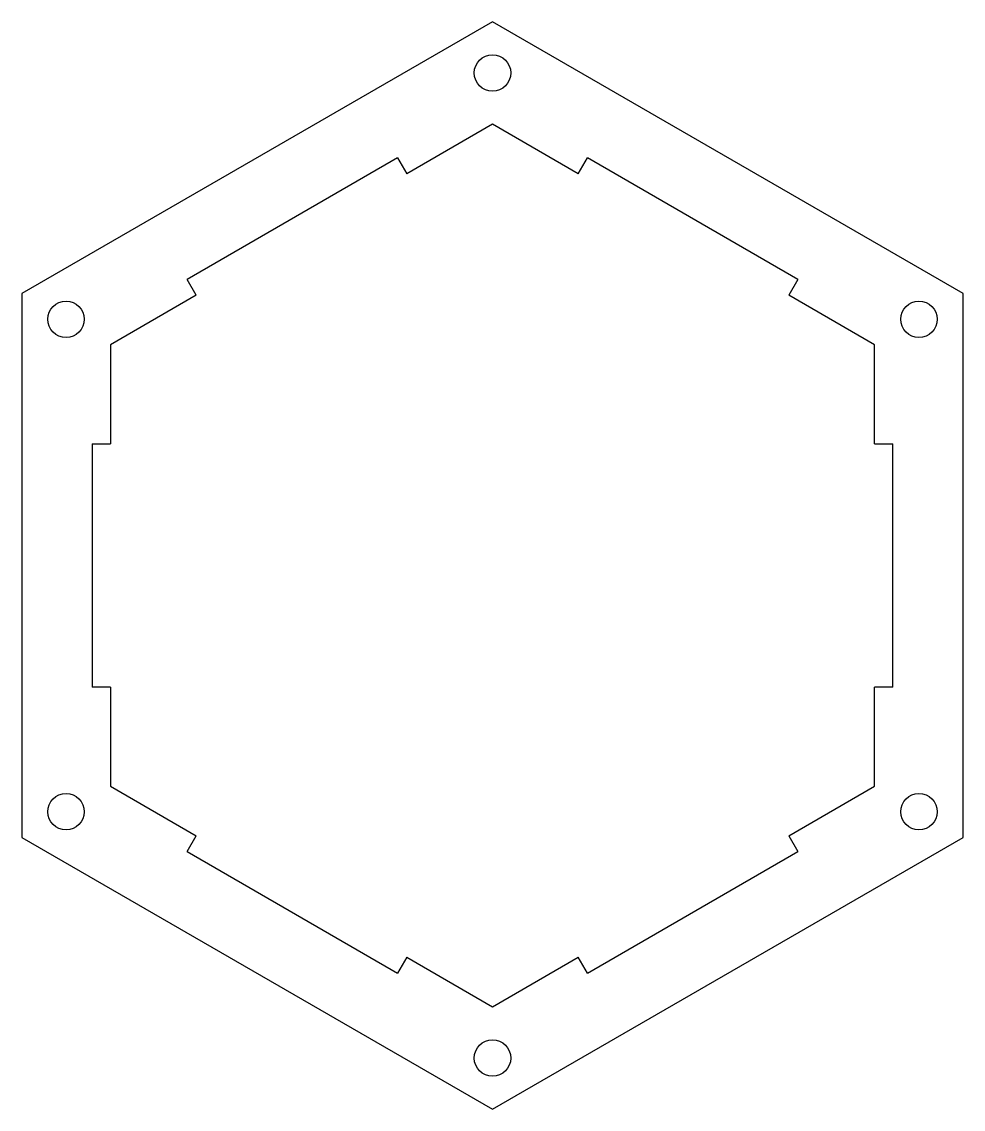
# Model space of a CAD drawing. Extents: x -78 to 78, y -89 to 89.
import ezdxf

# ---------------------------------------------------------------- set-up
doc = ezdxf.new("R2010")
doc.units = 0
doc.layers.add('VISIBLE', color=7, linetype='CONTINUOUS')

msp = doc.modelspace()

# ---------------------------------------------------------------- linework, layer by layer
at = {"layer": 'VISIBLE'}
for p, q in [((0, 89.49), (-77.5, 44.74)), ((77.5, 44.74), (0, 89.49)), ((0, 72.63), (-14.13, 64.47)), ((14.13, 64.47), (0, 72.63)), ((-15.63, 67.07), (-50.27, 47.07)), ((-15.63, 67.07), (-14.13, 64.47)), ((14.13, 64.47), (15.63, 67.07)), ((50.27, 47.07), (15.63, 67.07)), ((-48.77, 44.47), (-50.27, 47.07)), ((50.27, 47.07), (48.77, 44.47)), ((-77.5, 44.74), (-77.5, -44.74)), ((-48.77, 44.47), (-62.9, 36.32)), ((62.9, 36.32), (48.77, 44.47)), ((77.5, -44.74), (77.5, 44.74)), ((-62.9, 36.32), (-62.9, 20)), ((62.9, 20), (62.9, 36.32)), ((-65.9, 20), (-65.9, -20)), ((-65.9, 20), (-62.9, 20)), ((62.9, 20), (65.9, 20)), ((65.9, -20), (65.9, 20)), ((-62.9, -20), (-65.9, -20)), ((-62.9, -20), (-62.9, -36.32)), ((65.9, -20), (62.9, -20)), ((62.9, -36.32), (62.9, -20)), ((-62.9, -36.32), (-48.77, -44.47)), ((48.77, -44.47), (62.9, -36.32)), ((-77.5, -44.74), (0, -89.49)), ((-50.27, -47.07), (-48.77, -44.47)), ((0, -89.49), (77.5, -44.74)), ((48.77, -44.47), (50.27, -47.07)), ((-50.27, -47.07), (-15.63, -67.07)), ((15.63, -67.07), (50.27, -47.07)), ((-14.13, -64.47), (-15.63, -67.07)), ((-14.13, -64.47), (0, -72.63)), ((0, -72.63), (14.13, -64.47)), ((15.63, -67.07), (14.13, -64.47))]:
    msp.add_line(p, q, dxfattribs=at)
for centre in [(0, 81.06), (-70.2, 40.53), (70.2, 40.53), (-70.2, -40.53), (70.2, -40.53), (0, -81.06)]:
    msp.add_circle(centre, 3, dxfattribs=at)

doc.saveas('drawing.dxf')
